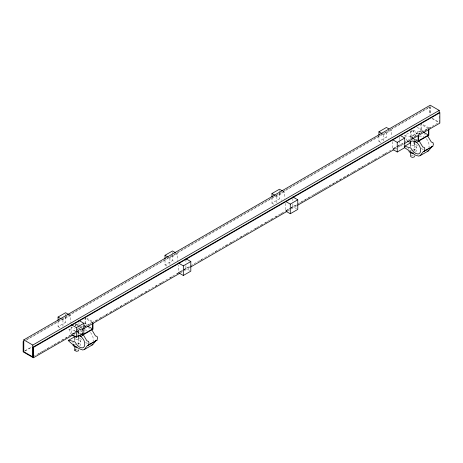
<?xml version="1.0" encoding="UTF-8"?>
<svg xmlns="http://www.w3.org/2000/svg" width="463" height="463" viewBox="0 0 463 463"><rect width="100%" height="100%" fill="white"/><g stroke="black" fill="none" stroke-linecap="round" stroke-linejoin="round"><path stroke-width="0.35" stroke-dasharray="2.31 1.74" d="M75.359 331.849L74.827 332.99L74.827 335.16M77.327 331.549L78.774 332.382L78.241 333.516L76.927 333.725M75.359 344.142L74.827 345.282L74.827 343.835M75.92 339.454L77.819 339.165L80.597 340.768L79.578 342.961L77.68 343.257M79.833 346.035L80.597 344.391L80.597 340.768M410.669 139.091L411.196 137.957M411.196 150.249L410.669 151.384L410.669 149.937M411.757 145.561L413.662 145.266L416.44 146.869L415.421 149.063L413.523 149.358M415.676 152.136L416.44 150.492L416.44 146.869M76.765 335.565L77.356 335.2M26.906 339.31L428.958 107.19M26.084 340.276L430.011 107.075L430.011 114.836M61.729 319.157L62.951 319.864L70.44 315.546L70.44 322.422M168.688 257.411L169.909 258.117L177.393 253.793L177.393 260.669M275.641 195.658L276.862 196.364L284.351 192.041L284.351 198.233M382.6 133.911L383.821 134.617L391.304 130.294L391.304 136.481M58.06 321.166L58.06 326.67L65.549 322.346L67.384 323.405M165.019 260.102L165.019 264.917L172.502 260.594L174.95 262.006M271.972 197.666L271.972 203.164L279.461 198.847L281.903 200.259M378.931 135.914L378.931 141.418L386.414 137.094L388.249 138.153M24.828 350.879L31.918 346.787M25.043 351.006L31.935 347.03M71.412 334.778L69.757 331.89L68.993 329.152L72.662 327.04M75.104 325.628L77.946 324.112M407.255 140.885L405.6 137.991L404.836 135.26L413.789 130.213L414.894 131.087L420.051 131.469L421.799 132.482M77.084 329.234L83.849 325.333M411.08 129.981L411.08 136.406L420.919 130.722L423.217 132.053M75.996 330.356L82.536 326.583M83.126 326.241L85.505 324.864L85.505 318.133M410.652 131.081L410.652 137.146L421.347 130.971L421.347 124.234M83.485 327.266L92.994 321.779L86.755 318.179M418.135 134.056L428.836 127.881L422.592 124.281M72.101 334.055L76.47 331.531M77.095 331.172L78.965 330.09L82.634 332.208M183.423 269.784L178.434 272.666L178.434 265.102M184.048 269.425L185.923 268.343L189.593 270.461M286.012 210.555L290.382 208.032M291.007 207.673L292.876 206.591L297.159 209.062M392.971 148.802L399.835 144.844L403.505 146.962M33.4 356.556L70.978 334.859M71.603 334.5L75.359 332.33M75.984 331.965L82.877 327.989M83.502 327.63L86.008 326.183M88.514 324.737L182.451 270.502M183.076 270.143L189.963 266.161M190.588 265.803L289.537 208.674M290.162 208.315L297.049 204.339M297.674 203.975L390.986 150.105M393.492 148.658L439.208 122.261L439.208 114.593M84.567 327.138L88.259 325.003M421.023 132.887L418.564 134.305L411.277 130.097M38.626 353.784L44.263 350.532M46.769 349.085L50.525 346.914M53.656 345.109L59.293 341.856M61.799 340.409L70.567 335.345M73.067 333.898L76.198 332.093M76.829 331.728L82.466 328.475M94.99 321.247L97.49 319.8M99.996 318.353L102.502 316.906M105.008 315.459L107.514 314.012M110.02 312.566L112.521 311.119M115.027 309.672L117.533 308.231M120.039 306.784L122.545 305.337M125.051 303.89L127.551 302.443M130.057 300.996L132.563 299.549M140.075 295.215L142.581 293.768M145.087 292.321L147.593 290.874M155.105 286.533L157.611 285.086M160.117 283.64L162.623 282.199M170.135 277.858L172.641 276.411M177.028 273.882L178.903 272.794M179.528 272.435L183.29 270.265M183.915 269.906L189.552 266.647M200.195 260.501L202.701 259.054M215.226 251.826L217.732 250.379M225.249 246.038L227.75 244.591M230.256 243.15L232.762 241.703M240.274 237.363L242.78 235.916M245.286 234.469L247.792 233.022M255.304 228.687L257.81 227.24M260.316 225.794L262.822 224.347M265.328 222.9L267.834 221.453M270.334 220.006L272.84 218.559M275.346 217.118L277.852 215.671M280.358 214.224L282.864 212.777M286.62 210.607L290.376 208.437M291.001 208.078L296.638 204.82M300.394 202.655L311.043 196.509M313.549 195.062L326.074 187.828M328.58 186.381L341.104 179.152M343.61 177.705L349.241 174.453M352.372 172.641L356.134 170.477M358.634 169.03L364.271 165.771M367.402 163.966L371.164 161.795M373.664 160.348L376.17 158.907M383.688 154.567L386.194 153.12M393.706 148.779L397.462 146.609M398.087 146.25L403.099 143.356M413.748 137.21L416.249 135.763M423.767 131.428L426.273 129.981M428.779 128.535L431.279 127.088M73.495 334.639L76.627 332.833M77.257 332.469L82.889 329.216M180.587 272.811L183.718 271.005M184.343 270.647L189.98 267.388M287.673 210.989L297.067 205.566M394.76 149.161L403.528 144.097M419.351 136.643L420.485 136.029L423.958 136.435M84.075 330.229L82.373 331.149L81.181 330.79L79.966 329.841L78.646 327.526M404.836 135.26L406.34 136.029L411.497 136.411L413.245 137.418M68.993 329.152L70.498 329.928L75.012 330.258M411.196 155.394L413.17 155.093M76.013 349.189L77.327 348.986M84.642 329.928L88.115 330.333M76.783 334.946L78.172 335.108M430.011 107.075L429.583 106.826L429.583 114.436M432.361 118.314L439.422 122.388M431.996 118.597L439.248 122.782M428.408 128.621L420.919 124.304L420.919 130.722M417.244 127.366L423.483 130.971M424.131 133.824L425.3 134.501M411.08 136.406L412.95 137.488M416.069 139.288L417.944 140.364M410.652 137.146L411.896 137.864M390.083 129.588L391.304 130.294M413.662 148.889L416.44 150.492M413.65 150.22L414.616 150.776L414.616 144.988M378.931 141.418L380.765 142.477M283.13 191.335L284.351 192.041M271.972 203.164L273.807 204.229M176.171 253.087L177.393 253.793M165.019 264.917L167.461 266.329M92.565 322.52L85.076 318.197L85.076 324.621L86.951 325.703M84.526 323.064L87.646 324.864M69.218 314.84L70.44 315.546M84.208 325.367L85.962 326.374M88.294 327.723L89.457 328.394M75.434 323.99L79.179 326.155M79.607 326.398L82.727 328.203L82.727 332.48M76.817 330.981L80.903 333.337M77.107 331.381L82.101 334.263M79.804 333.921L74.809 331.039L74.809 328.348M58.06 326.67L59.895 327.729M77.819 342.782L80.597 344.391M421.347 148.432L423.535 149.902M85.505 342.325L88.236 344.165M415.016 143.999L413.262 142.754L412.608 141.672M415.606 144.415L418.535 146.493M79.763 338.314L82.107 339.975M426.4 138.559L428.628 142.21L429.16 145.388A7.275 4.202 60 0 1 428.883 147.147M90.563 332.451L92.785 336.109L93.318 339.281A7.275 4.202 60 0 1 93.046 341.04M415.809 135.943L414.154 133.055L413.39 130.317M77.547 324.216L78.311 326.947M430.225 106.617L430.225 114.286M410.669 145.602L410.669 147.049M408.846 148.044L408.846 149.254M399.835 137.279L399.835 140.029M399.835 140.717L399.835 144.844M392.346 141.603L392.346 149.161M386.414 132.279L386.414 137.094M383.821 134.617L383.821 141.493M292.876 198.343L292.876 201.092M292.876 203.842L292.876 206.591M285.393 203.35L285.393 210.914M279.461 190.594L279.461 192.654M279.461 193.343L279.461 198.847M276.862 196.364L276.862 203.24M185.923 259.402L185.923 262.839M185.923 265.594L185.923 268.343M172.502 252.347L172.502 254.407M172.502 255.096L172.502 260.594M169.909 258.117L169.909 264.992M82.298 327.954L82.298 332.671M78.965 322.532L78.965 324.592M78.965 325.281L78.965 330.09M78.774 332.382L78.774 334.546M78.774 338.887L78.774 344.669M75.237 323.88L75.237 326.021M74.827 339.495L74.827 340.942M73.004 341.943L73.004 343.152M71.481 326.849L71.481 334.413M65.549 314.093L65.549 316.16M65.549 316.842L65.549 322.346M62.951 319.864L62.951 326.745"/><path stroke-width="0.69" d="M75.521 336.26L68.211 340.508C72.222 344.35 77.199 348.361 82.686 349.976L84.202 349.623L87.449 345.56L88.41 345.213L89.012 343.112L88.56 341.387L86.905 340.861L83.236 334.68M88.41 345.213L96.964 340.27L97.571 338.175L97.12 336.451L95.459 335.924L91.79 329.743M404.703 147.697L415.525 155.209L418.529 156.077L420.045 155.73L423.292 151.661L424.247 151.314L424.855 149.219L424.403 147.494L422.748 146.968L419.073 140.787M424.247 151.314L432.807 146.377L433.414 144.277L432.957 142.552L431.302 142.025L427.633 135.844M73.513 344.466L73.004 345.566L75.782 347.169L77.049 346.972M78.774 349.82L78.241 350.96L76.273 351.267L74.827 350.433L75.359 349.293M414.616 155.927L414.084 157.067L412.111 157.368L410.669 156.535L410.669 152.674M96.964 340.27L96.009 340.618L92.756 344.686L84.202 349.623M432.807 146.377L431.852 146.719L428.599 150.788L420.045 155.73M58.06 320.477L58.06 317.039L65.549 312.722L68.605 314.487M165.019 258.73L165.019 255.292L172.502 250.969L175.558 252.734M271.972 196.978L271.972 193.54L279.461 189.217L282.517 190.982M378.931 135.231L378.931 131.793L386.414 127.47L388.862 128.882M23.792 351.73L23.792 339.871L430.225 105.223L439.208 110.408L439.208 112.497M23.792 339.871L32.775 345.057L439.208 110.408M72.87 335.004L33.417 357.777L23.15 351.851L23.15 341.48L23.578 341.723L23.578 351.602L32.989 357.037L32.989 347.157L439.422 112.509L439.85 112.752L439.85 123.129L404.153 143.738M32.989 347.157L33.417 347.406L439.85 112.752M71.481 324.789L76.372 327.613L83.861 323.29L83.861 332.914L76.372 337.238L72.089 334.766M178.434 263.036L183.325 265.86L190.814 261.543L190.814 271.168L183.325 275.491L179.048 273.02M285.393 201.289L290.284 204.114L297.773 199.79L297.773 209.415L290.284 213.738L286.001 211.267M392.346 139.537L397.237 142.361L404.726 138.038L404.726 147.668L397.237 151.991L392.96 149.514M83.519 328.857L179.957 273.176M190.606 267.029L287.048 211.348M297.692 205.202L393.509 149.885M410.75 142.714L404.639 146.244L410.687 147.946L413.071 151.274L415.404 153.288L417.886 154.005L418.853 153.78A7.275 4.202 60 0 0 420.607 150.325C420.826 146.69 418.095 143.501 415.398 141.377L411.931 140.966L409.657 142.193L407.66 141.198M92.565 323.232L92.565 328.944L82.727 334.622L82.727 333.198M428.408 129.339L428.408 135.046L418.564 140.729L418.564 135.017M81.048 334.645L82.298 335.362L92.994 329.187L92.994 323.128M412.521 138.229L418.135 141.47L428.836 135.294L428.836 129.229M87.449 345.56L96.009 340.618M423.292 151.661L431.852 146.719M427.592 151.025L428.599 150.788M91.749 344.918L92.756 344.686M413.523 152.981L411.624 153.27L408.846 151.667M413.864 141.493L417.227 142.436M78.698 335.577L81.39 336.335M68.796 340.143L74.85 341.839L77.228 345.172L79.561 347.181L82.044 347.904L83.016 347.678A7.275 4.202 60 0 0 84.764 344.223C84.989 340.583 82.258 337.394 79.561 335.27M73.82 336.086L71.817 335.096M423.413 132.163L428.408 135.046M399.835 135.213L404.726 138.038M378.931 131.793L381.987 133.558M292.876 196.966L297.773 199.79M271.972 193.54L275.028 195.305M185.923 258.719L190.814 261.543M165.019 255.292L168.075 257.058M78.965 320.465L83.861 323.29M87.571 326.062L92.565 328.944M58.06 317.039L61.116 318.804M418.135 135.404L418.135 141.47M414.616 140.654L414.616 144.988M410.669 141.261L410.669 145.602M397.237 142.361L397.237 151.991M290.284 204.114L290.284 213.738M183.325 265.86L183.325 275.491M82.298 333.343L82.298 335.362M78.774 335.27L78.774 338.887M76.372 327.613L76.372 337.238M74.827 335.883L74.827 339.495M74.827 346.567L74.827 350.433M33.417 347.406L33.417 357.777M32.775 345.057L32.775 356.915"/></g></svg>
